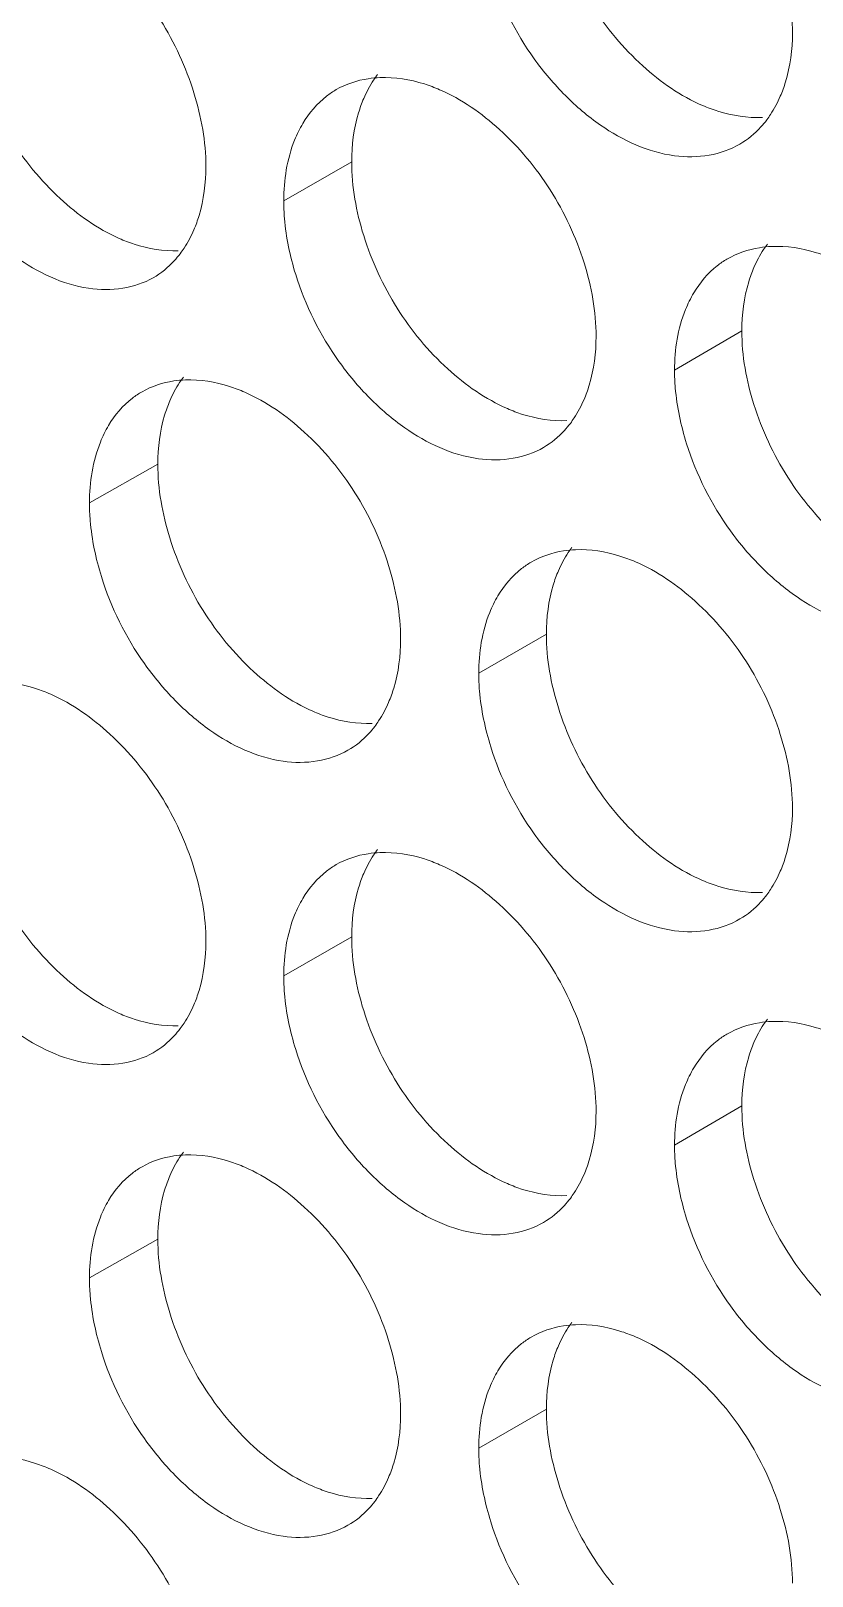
# Model space of a CAD drawing. Header units: millimetres. Extents: x 1177 to 4147, y 93 to 2194.
# Drawn here: x 2607.15 to 2615.09, y 869.58 to 885.28 of the extents above; entities that cross this region are included whole.
import ezdxf

# ---------------------------------------------------------------- set-up
doc = ezdxf.new("R2010")
doc.units = ezdxf.units.MM
doc.header["$LTSCALE"] = 0.1
doc.layers.get('0').update_dxf_attribs({"lineweight": 13})
doc.layers.add('标注', color=251, linetype='Continuous', lineweight=9)

# ---------------------------------------------------------------- blocks, each defined once
blk = doc.blocks.new('02')
at = {"layer": '标注'}
for p, q in [((4498.293, 854.052), (4497.306, 853.487)), ((4503.958, 851.597), (4502.981, 851.028)), ((4495.478, 849.664), (4494.485, 849.101)), ((4495.478, 849.664), (4494.485, 849.101)), ((4501.12, 847.196), (4500.138, 846.629)), ((4501.12, 847.196), (4500.138, 846.629)), ((4498.293, 842.802), (4497.306, 842.237)), ((4503.958, 840.347), (4502.981, 839.778)), ((4495.478, 838.414), (4494.485, 837.851)), ((4501.12, 835.946), (4500.138, 835.379))]:
    blk.add_line(p, q, dxfattribs=at)
for points, knots in [([(4504.693, 855.921), (4504.693, 856.282), (4504.554, 857.032), (4504.069, 858.067), (4503.343, 858.933), (4502.731, 859.359), (4502.412, 859.496)], [0, 0, 0, 0, 0.244084, 0.506123, 0.764903, 1, 1, 1, 1]), ([(4501.12, 858.446), (4501.12, 858.085), (4501.257, 857.335), (4501.739, 856.299), (4502.46, 855.432), (4503.071, 855.006), (4503.389, 854.869)], [0, 0, 0, 0, 0.244389, 0.506579, 0.765197, 1, 1, 1, 1]), ([(4496.176, 853.982), (4496.176, 854.343), (4496.039, 855.093), (4495.56, 856.131), (4494.844, 857.002), (4494.239, 857.433), (4493.923, 857.573)], [0, 0, 0, 0, 0.244599, 0.507118, 0.765827, 1, 1, 1, 1]), ([(4500.313, 856.81), (4500.453, 856.361), (4500.774, 855.717), (4501.376, 855.008), (4502.016, 854.46), (4502.755, 854.117), (4503.479, 854.119), (4503.795, 854.23), (4503.931, 854.31)], [0, 0, 0, 0, 0.287059, 0.429226, 0.56464, 0.800871, 0.903676, 1, 1, 1, 1]), ([(4492.675, 856.532), (4492.675, 856.171), (4492.811, 855.421), (4493.285, 854.382), (4493.997, 853.51), (4494.601, 853.078), (4494.917, 852.939)], [0, 0, 0, 0, 0.244904, 0.507573, 0.76612, 1, 1, 1, 1]), ([(4504.517, 855.003), (4504.546, 855.07), (4504.653, 855.365), (4504.693, 855.682), (4504.693, 855.921)], [0, 0, 0, 0, 0.235457, 1, 1, 1, 1]), ([(4498.667, 855.317), (4498.647, 855.291), (4498.57, 855.182), (4498.507, 855.063), (4498.468, 854.97)], [0, 0, 0, 0, 0.243602, 1, 1, 1, 1]), ([(4499.57, 855.098), (4499.498, 855.13), (4499.221, 855.235), (4498.921, 855.283), (4498.704, 855.274)], [0, 0, 0, 0, 0.266742, 1, 1, 1, 1]), ([(4498.069, 855.099), (4498.02, 855.071), (4497.827, 854.942), (4497.673, 854.759), (4497.584, 854.609)], [0, 0, 0, 0, 0.244683, 1, 1, 1, 1]), ([(4498.704, 855.274), (4498.647, 855.272), (4498.427, 855.252), (4498.211, 855.181), (4498.069, 855.099)], [0, 0, 0, 0, 0.258662, 1, 1, 1, 1]), ([(4501.842, 851.518), (4501.842, 851.879), (4501.704, 852.629), (4501.221, 853.665), (4500.499, 854.532), (4499.889, 854.96), (4499.57, 855.098)], [0, 0, 0, 0, 0.244255, 0.506454, 0.76521, 1, 1, 1, 1]), ([(4491.85, 854.902), (4491.988, 854.454), (4492.302, 853.811), (4492.894, 853.099), (4493.522, 852.547), (4494.247, 852.196), (4494.963, 852.187), (4495.276, 852.292), (4495.411, 852.369)], [0, 0, 0, 0, 0.288311, 0.430859, 0.566442, 0.80225, 0.904434, 1, 1, 1, 1]), ([(4498.468, 854.97), (4498.439, 854.902), (4498.333, 854.607), (4498.293, 854.291), (4498.293, 854.052)], [0, 0, 0, 0, 0.235071, 1, 1, 1, 1]), ([(4503.389, 854.869), (4503.462, 854.837), (4503.74, 854.734), (4504.041, 854.686), (4504.258, 854.696)], [0, 0, 0, 0, 0.266325, 1, 1, 1, 1]), ([(4504.32, 854.661), (4504.339, 854.686), (4504.415, 854.794), (4504.477, 854.911), (4504.517, 855.003)], [0, 0, 0, 0, 0.243945, 1, 1, 1, 1]), ([(4497.584, 854.609), (4497.538, 854.532), (4497.367, 854.182), (4497.306, 853.785), (4497.306, 853.487)], [0, 0, 0, 0, 0.231548, 1, 1, 1, 1]), ([(4503.931, 854.31), (4504.044, 854.376), (4504.182, 854.489), (4504.293, 854.625), (4504.32, 854.661)], [0, 0, 0, 0, 0.744227, 1, 1, 1, 1]), ([(4496.002, 853.065), (4496.031, 853.132), (4496.137, 853.427), (4496.176, 853.743), (4496.176, 853.982)], [0, 0, 0, 0, 0.235011, 1, 1, 1, 1]), ([(4498.293, 854.052), (4498.293, 853.69), (4498.43, 852.941), (4498.909, 851.904), (4499.627, 851.035), (4500.236, 850.607), (4500.554, 850.469)], [0, 0, 0, 0, 0.24456, 0.50691, 0.765504, 1, 1, 1, 1]), ([(4497.306, 853.487), (4497.306, 853.401), (4497.322, 853.038), (4497.398, 852.68), (4497.48, 852.417)], [0, 0, 0, 0, 0.239048, 1, 1, 1, 1]), ([(4495.803, 852.718), (4495.823, 852.744), (4495.9, 852.853), (4495.962, 852.972), (4496.002, 853.065)], [0, 0, 0, 0, 0.243534, 1, 1, 1, 1]), ([(4494.917, 852.939), (4494.988, 852.907), (4495.262, 852.801), (4495.56, 852.752), (4495.775, 852.76)], [0, 0, 0, 0, 0.266833, 1, 1, 1, 1]), ([(4504.391, 852.822), (4504.332, 852.82), (4504.107, 852.798), (4503.886, 852.723), (4503.742, 852.639)], [0, 0, 0, 0, 0.258706, 1, 1, 1, 1]), ([(4504.329, 852.858), (4504.31, 852.832), (4504.235, 852.725), (4504.173, 852.608), (4504.134, 852.516)], [0, 0, 0, 0, 0.243924, 1, 1, 1, 1]), ([(4505.264, 852.65), (4505.191, 852.681), (4504.912, 852.785), (4504.609, 852.832), (4504.391, 852.822)], [0, 0, 0, 0, 0.266406, 1, 1, 1, 1]), ([(4495.411, 852.369), (4495.525, 852.433), (4495.664, 852.547), (4495.776, 852.683), (4495.803, 852.718)], [0, 0, 0, 0, 0.743822, 1, 1, 1, 1]), ([(4503.742, 852.639), (4503.693, 852.61), (4503.502, 852.481), (4503.349, 852.298), (4503.26, 852.148)], [0, 0, 0, 0, 0.244922, 1, 1, 1, 1]), ([(4497.48, 852.417), (4497.62, 851.968), (4497.939, 851.325), (4498.537, 850.615), (4499.173, 850.066), (4499.907, 849.72), (4500.629, 849.719), (4500.944, 849.827), (4501.08, 849.906)], [0, 0, 0, 0, 0.287474, 0.429768, 0.565237, 0.801327, 0.903927, 1, 1, 1, 1]), ([(4504.134, 852.516), (4504.105, 852.449), (4503.998, 852.154), (4503.958, 851.837), (4503.958, 851.597)], [0, 0, 0, 0, 0.235368, 1, 1, 1, 1]), ([(4503.26, 852.148), (4503.214, 852.071), (4503.043, 851.722), (4502.981, 851.326), (4502.981, 851.028)], [0, 0, 0, 0, 0.232026, 1, 1, 1, 1]), ([(4501.667, 850.6), (4501.696, 850.668), (4501.802, 850.962), (4501.842, 851.279), (4501.842, 851.518)], [0, 0, 0, 0, 0.235309, 1, 1, 1, 1]), ([(4503.958, 851.597), (4503.958, 851.236), (4504.096, 850.487), (4504.579, 849.452), (4505.304, 848.586), (4505.917, 848.161), (4506.237, 848.025)], [0, 0, 0, 0, 0.244219, 0.506251, 0.764892, 1, 1, 1, 1]), ([(4502.981, 851.028), (4502.981, 850.942), (4502.998, 850.58), (4503.074, 850.222), (4503.157, 849.959)], [0, 0, 0, 0, 0.239121, 1, 1, 1, 1]), ([(4495.878, 850.886), (4495.821, 850.883), (4495.604, 850.864), (4495.39, 850.794), (4495.25, 850.714)], [0, 0, 0, 0, 0.258641, 1, 1, 1, 1]), ([(4495.878, 850.886), (4495.821, 850.883), (4495.604, 850.864), (4495.39, 850.794), (4495.25, 850.714)], [0, 0, 0, 0, 0.258641, 1, 1, 1, 1]), ([(4495.849, 850.927), (4495.83, 850.901), (4495.753, 850.792), (4495.691, 850.674), (4495.652, 850.581)], [0, 0, 0, 0, 0.243518, 1, 1, 1, 1]), ([(4495.849, 850.927), (4495.83, 850.901), (4495.753, 850.792), (4495.691, 850.674), (4495.652, 850.581)], [0, 0, 0, 0, 0.243518, 1, 1, 1, 1]), ([(4496.741, 850.707), (4496.668, 850.739), (4496.393, 850.844), (4496.094, 850.894), (4495.878, 850.886)], [0, 0, 0, 0, 0.266913, 1, 1, 1, 1]), ([(4496.741, 850.707), (4496.668, 850.739), (4496.393, 850.844), (4496.094, 850.894), (4495.878, 850.886)], [0, 0, 0, 0, 0.266913, 1, 1, 1, 1]), ([(4495.25, 850.714), (4495.201, 850.686), (4495.007, 850.558), (4494.853, 850.375), (4494.763, 850.224)], [0, 0, 0, 0, 0.24456, 1, 1, 1, 1]), ([(4495.25, 850.714), (4495.201, 850.686), (4495.007, 850.558), (4494.853, 850.375), (4494.763, 850.224)], [0, 0, 0, 0, 0.24456, 1, 1, 1, 1]), ([(4495.652, 850.581), (4495.623, 850.514), (4495.517, 850.219), (4495.478, 849.903), (4495.478, 849.664)], [0, 0, 0, 0, 0.234922, 1, 1, 1, 1]), ([(4495.652, 850.581), (4495.623, 850.514), (4495.517, 850.219), (4495.478, 849.903), (4495.478, 849.664)], [0, 0, 0, 0, 0.234922, 1, 1, 1, 1]), ([(4499.003, 847.122), (4499.003, 847.483), (4498.866, 848.233), (4498.385, 849.27), (4497.666, 850.139), (4497.058, 850.568), (4496.741, 850.707)], [0, 0, 0, 0, 0.244427, 0.506785, 0.765518, 1, 1, 1, 1]), ([(4499.003, 847.122), (4499.003, 847.483), (4498.866, 848.233), (4498.385, 849.27), (4497.666, 850.139), (4497.058, 850.568), (4496.741, 850.707)], [0, 0, 0, 0, 0.244427, 0.506785, 0.765518, 1, 1, 1, 1]), ([(4501.468, 850.255), (4501.488, 850.281), (4501.564, 850.389), (4501.627, 850.508), (4501.667, 850.6)], [0, 0, 0, 0, 0.243785, 1, 1, 1, 1]), ([(4500.554, 850.469), (4500.626, 850.437), (4500.902, 850.333), (4501.202, 850.285), (4501.419, 850.294)], [0, 0, 0, 0, 0.266492, 1, 1, 1, 1]), ([(4494.763, 850.224), (4494.717, 850.147), (4494.547, 849.797), (4494.485, 849.4), (4494.485, 849.101)], [0, 0, 0, 0, 0.231308, 1, 1, 1, 1]), ([(4494.763, 850.224), (4494.717, 850.147), (4494.547, 849.797), (4494.485, 849.4), (4494.485, 849.101)], [0, 0, 0, 0, 0.231308, 1, 1, 1, 1]), ([(4501.08, 849.906), (4501.192, 849.971), (4501.33, 850.084), (4501.441, 850.219), (4501.468, 850.255)], [0, 0, 0, 0, 0.744134, 1, 1, 1, 1]), ([(4503.157, 849.959), (4503.298, 849.51), (4503.621, 848.865), (4504.227, 848.158), (4504.871, 847.611), (4505.614, 847.271), (4506.341, 847.277), (4506.658, 847.39), (4506.795, 847.47)], [0, 0, 0, 0, 0.286646, 0.428688, 0.564047, 0.800418, 0.903427, 1, 1, 1, 1]), ([(4495.478, 849.664), (4495.478, 849.302), (4495.615, 848.552), (4496.091, 847.515), (4496.806, 846.644), (4497.412, 846.214), (4497.729, 846.075)], [0, 0, 0, 0, 0.244732, 0.507241, 0.765812, 1, 1, 1, 1]), ([(4495.478, 849.664), (4495.478, 849.302), (4495.615, 848.552), (4496.091, 847.515), (4496.806, 846.644), (4497.412, 846.214), (4497.729, 846.075)], [0, 0, 0, 0, 0.244732, 0.507241, 0.765812, 1, 1, 1, 1]), ([(4494.485, 849.101), (4494.485, 849.015), (4494.502, 848.653), (4494.577, 848.294), (4494.659, 848.031)], [0, 0, 0, 0, 0.239012, 1, 1, 1, 1]), ([(4494.485, 849.101), (4494.485, 849.015), (4494.502, 848.653), (4494.577, 848.294), (4494.659, 848.031)], [0, 0, 0, 0, 0.239012, 1, 1, 1, 1]), ([(4501.541, 848.42), (4501.484, 848.418), (4501.261, 848.397), (4501.043, 848.324), (4500.9, 848.241)], [0, 0, 0, 0, 0.258684, 1, 1, 1, 1]), ([(4501.541, 848.42), (4501.484, 848.418), (4501.261, 848.397), (4501.043, 848.324), (4500.9, 848.241)], [0, 0, 0, 0, 0.258684, 1, 1, 1, 1]), ([(4501.492, 848.459), (4501.473, 848.433), (4501.397, 848.325), (4501.334, 848.207), (4501.295, 848.115)], [0, 0, 0, 0, 0.243764, 1, 1, 1, 1]), ([(4501.492, 848.459), (4501.473, 848.433), (4501.397, 848.325), (4501.334, 848.207), (4501.295, 848.115)], [0, 0, 0, 0, 0.243764, 1, 1, 1, 1]), ([(4502.412, 848.246), (4502.339, 848.277), (4502.061, 848.381), (4501.759, 848.429), (4501.541, 848.42)], [0, 0, 0, 0, 0.266573, 1, 1, 1, 1]), ([(4502.412, 848.246), (4502.339, 848.277), (4502.061, 848.381), (4501.759, 848.429), (4501.541, 848.42)], [0, 0, 0, 0, 0.266573, 1, 1, 1, 1]), ([(4500.9, 848.241), (4500.851, 848.212), (4500.659, 848.083), (4500.505, 847.9), (4500.416, 847.75)], [0, 0, 0, 0, 0.244804, 1, 1, 1, 1]), ([(4500.9, 848.241), (4500.851, 848.212), (4500.659, 848.083), (4500.505, 847.9), (4500.416, 847.75)], [0, 0, 0, 0, 0.244804, 1, 1, 1, 1]), ([(4501.295, 848.115), (4501.266, 848.047), (4501.16, 847.752), (4501.12, 847.436), (4501.12, 847.196)], [0, 0, 0, 0, 0.235219, 1, 1, 1, 1]), ([(4501.295, 848.115), (4501.266, 848.047), (4501.16, 847.752), (4501.12, 847.436), (4501.12, 847.196)], [0, 0, 0, 0, 0.235219, 1, 1, 1, 1]), ([(4504.693, 844.671), (4504.693, 845.032), (4504.554, 845.782), (4504.069, 846.817), (4503.343, 847.683), (4502.731, 848.109), (4502.412, 848.246)], [0, 0, 0, 0, 0.244084, 0.506123, 0.764903, 1, 1, 1, 1]), ([(4504.693, 844.671), (4504.693, 845.032), (4504.554, 845.782), (4504.069, 846.817), (4503.343, 847.683), (4502.731, 848.109), (4502.412, 848.246)], [0, 0, 0, 0, 0.244084, 0.506123, 0.764903, 1, 1, 1, 1]), ([(4494.659, 848.031), (4494.798, 847.583), (4495.115, 846.939), (4495.709, 846.229), (4496.342, 845.678), (4497.071, 845.329), (4497.79, 845.325), (4498.104, 845.431), (4498.239, 845.509)], [0, 0, 0, 0, 0.287891, 0.430312, 0.565838, 0.801787, 0.904179, 1, 1, 1, 1]), ([(4494.659, 848.031), (4494.798, 847.583), (4495.115, 846.939), (4495.709, 846.229), (4496.342, 845.678), (4497.071, 845.329), (4497.79, 845.325), (4498.104, 845.431), (4498.239, 845.509)], [0, 0, 0, 0, 0.287891, 0.430312, 0.565838, 0.801787, 0.904179, 1, 1, 1, 1]), ([(4500.416, 847.75), (4500.37, 847.673), (4500.199, 847.324), (4500.138, 846.927), (4500.138, 846.629)], [0, 0, 0, 0, 0.231788, 1, 1, 1, 1]), ([(4500.416, 847.75), (4500.37, 847.673), (4500.199, 847.324), (4500.138, 846.927), (4500.138, 846.629)], [0, 0, 0, 0, 0.231788, 1, 1, 1, 1]), ([(4498.829, 846.204), (4498.858, 846.272), (4498.964, 846.566), (4499.003, 846.883), (4499.003, 847.122)], [0, 0, 0, 0, 0.23516, 1, 1, 1, 1]), ([(4498.829, 846.204), (4498.858, 846.272), (4498.964, 846.566), (4499.003, 846.883), (4499.003, 847.122)], [0, 0, 0, 0, 0.23516, 1, 1, 1, 1]), ([(4501.12, 847.196), (4501.12, 846.835), (4501.257, 846.085), (4501.739, 845.049), (4502.46, 844.182), (4503.071, 843.756), (4503.389, 843.619)], [0, 0, 0, 0, 0.244389, 0.506579, 0.765197, 1, 1, 1, 1]), ([(4501.12, 847.196), (4501.12, 846.835), (4501.257, 846.085), (4501.739, 845.049), (4502.46, 844.182), (4503.071, 843.756), (4503.389, 843.619)], [0, 0, 0, 0, 0.244389, 0.506579, 0.765197, 1, 1, 1, 1]), ([(4500.138, 846.629), (4500.138, 846.543), (4500.154, 846.181), (4500.23, 845.823), (4500.313, 845.56)], [0, 0, 0, 0, 0.239084, 1, 1, 1, 1]), ([(4500.138, 846.629), (4500.138, 846.543), (4500.154, 846.181), (4500.23, 845.823), (4500.313, 845.56)], [0, 0, 0, 0, 0.239084, 1, 1, 1, 1]), ([(4493.923, 846.323), (4493.851, 846.355), (4493.577, 846.461), (4493.279, 846.511), (4493.063, 846.503)], [0, 0, 0, 0, 0.267086, 1, 1, 1, 1]), ([(4496.176, 842.732), (4496.176, 843.093), (4496.039, 843.843), (4495.56, 844.881), (4494.844, 845.752), (4494.239, 846.183), (4493.923, 846.323)], [0, 0, 0, 0, 0.244599, 0.507118, 0.765827, 1, 1, 1, 1]), ([(4498.628, 845.856), (4498.648, 845.882), (4498.725, 845.992), (4498.789, 846.111), (4498.829, 846.204)], [0, 0, 0, 0, 0.243623, 1, 1, 1, 1]), ([(4498.628, 845.856), (4498.648, 845.882), (4498.725, 845.992), (4498.789, 846.111), (4498.829, 846.204)], [0, 0, 0, 0, 0.243623, 1, 1, 1, 1]), ([(4497.729, 846.075), (4497.801, 846.044), (4498.076, 845.939), (4498.375, 845.89), (4498.591, 845.899)], [0, 0, 0, 0, 0.266662, 1, 1, 1, 1]), ([(4497.729, 846.075), (4497.801, 846.044), (4498.076, 845.939), (4498.375, 845.89), (4498.591, 845.899)], [0, 0, 0, 0, 0.266662, 1, 1, 1, 1]), ([(4498.239, 845.509), (4498.352, 845.574), (4498.49, 845.686), (4498.601, 845.82), (4498.628, 845.856)], [0, 0, 0, 0, 0.744037, 1, 1, 1, 1]), ([(4498.239, 845.509), (4498.352, 845.574), (4498.49, 845.686), (4498.601, 845.82), (4498.628, 845.856)], [0, 0, 0, 0, 0.744037, 1, 1, 1, 1]), ([(4500.313, 845.56), (4500.453, 845.111), (4500.774, 844.467), (4501.376, 843.758), (4502.016, 843.21), (4502.755, 842.867), (4503.479, 842.869), (4503.795, 842.98), (4503.931, 843.06)], [0, 0, 0, 0, 0.287059, 0.429226, 0.56464, 0.800871, 0.903676, 1, 1, 1, 1]), ([(4500.313, 845.56), (4500.453, 845.111), (4500.774, 844.467), (4501.376, 843.758), (4502.016, 843.21), (4502.755, 842.867), (4503.479, 842.869), (4503.795, 842.98), (4503.931, 843.06)], [0, 0, 0, 0, 0.287059, 0.429226, 0.56464, 0.800871, 0.903676, 1, 1, 1, 1]), ([(4492.675, 845.282), (4492.675, 844.921), (4492.811, 844.171), (4493.285, 843.132), (4493.997, 842.26), (4494.601, 841.828), (4494.917, 841.689)], [0, 0, 0, 0, 0.244904, 0.507573, 0.76612, 1, 1, 1, 1]), ([(4504.517, 843.753), (4504.546, 843.82), (4504.653, 844.115), (4504.693, 844.432), (4504.693, 844.671)], [0, 0, 0, 0, 0.235457, 1, 1, 1, 1]), ([(4504.517, 843.753), (4504.546, 843.82), (4504.653, 844.115), (4504.693, 844.432), (4504.693, 844.671)], [0, 0, 0, 0, 0.235457, 1, 1, 1, 1]), ([(4498.667, 844.067), (4498.647, 844.041), (4498.57, 843.932), (4498.507, 843.813), (4498.468, 843.72)], [0, 0, 0, 0, 0.243602, 1, 1, 1, 1]), ([(4498.069, 843.849), (4498.02, 843.821), (4497.827, 843.692), (4497.673, 843.509), (4497.584, 843.359)], [0, 0, 0, 0, 0.244683, 1, 1, 1, 1]), ([(4498.704, 844.024), (4498.647, 844.022), (4498.427, 844.002), (4498.211, 843.931), (4498.069, 843.849)], [0, 0, 0, 0, 0.258662, 1, 1, 1, 1]), ([(4499.57, 843.848), (4499.498, 843.88), (4499.221, 843.985), (4498.921, 844.033), (4498.704, 844.024)], [0, 0, 0, 0, 0.266742, 1, 1, 1, 1]), ([(4501.842, 840.268), (4501.842, 840.629), (4501.704, 841.379), (4501.221, 842.415), (4500.499, 843.282), (4499.889, 843.71), (4499.57, 843.848)], [0, 0, 0, 0, 0.244255, 0.506454, 0.76521, 1, 1, 1, 1]), ([(4491.85, 843.652), (4491.988, 843.204), (4492.302, 842.561), (4492.894, 841.849), (4493.522, 841.297), (4494.247, 840.946), (4494.963, 840.937), (4495.276, 841.042), (4495.411, 841.119)], [0, 0, 0, 0, 0.288311, 0.430859, 0.566442, 0.80225, 0.904434, 1, 1, 1, 1]), ([(4498.468, 843.72), (4498.439, 843.652), (4498.333, 843.357), (4498.293, 843.041), (4498.293, 842.802)], [0, 0, 0, 0, 0.235071, 1, 1, 1, 1]), ([(4503.389, 843.619), (4503.462, 843.587), (4503.74, 843.484), (4504.041, 843.436), (4504.258, 843.446)], [0, 0, 0, 0, 0.266325, 1, 1, 1, 1]), ([(4503.389, 843.619), (4503.462, 843.587), (4503.74, 843.484), (4504.041, 843.436), (4504.258, 843.446)], [0, 0, 0, 0, 0.266325, 1, 1, 1, 1]), ([(4504.32, 843.411), (4504.339, 843.436), (4504.415, 843.544), (4504.477, 843.661), (4504.517, 843.753)], [0, 0, 0, 0, 0.243945, 1, 1, 1, 1]), ([(4504.32, 843.411), (4504.339, 843.436), (4504.415, 843.544), (4504.477, 843.661), (4504.517, 843.753)], [0, 0, 0, 0, 0.243945, 1, 1, 1, 1]), ([(4503.931, 843.06), (4504.044, 843.126), (4504.182, 843.239), (4504.293, 843.375), (4504.32, 843.411)], [0, 0, 0, 0, 0.744227, 1, 1, 1, 1]), ([(4503.931, 843.06), (4504.044, 843.126), (4504.182, 843.239), (4504.293, 843.375), (4504.32, 843.411)], [0, 0, 0, 0, 0.744227, 1, 1, 1, 1]), ([(4497.584, 843.359), (4497.538, 843.282), (4497.367, 842.932), (4497.306, 842.535), (4497.306, 842.237)], [0, 0, 0, 0, 0.231548, 1, 1, 1, 1]), ([(4496.002, 841.815), (4496.031, 841.882), (4496.137, 842.177), (4496.176, 842.493), (4496.176, 842.732)], [0, 0, 0, 0, 0.235011, 1, 1, 1, 1]), ([(4498.293, 842.802), (4498.293, 842.44), (4498.43, 841.691), (4498.909, 840.654), (4499.627, 839.785), (4500.236, 839.357), (4500.554, 839.219)], [0, 0, 0, 0, 0.24456, 0.50691, 0.765504, 1, 1, 1, 1]), ([(4497.306, 842.237), (4497.306, 842.151), (4497.322, 841.788), (4497.398, 841.43), (4497.48, 841.167)], [0, 0, 0, 0, 0.239048, 1, 1, 1, 1]), ([(4494.917, 841.689), (4494.988, 841.657), (4495.262, 841.551), (4495.56, 841.502), (4495.775, 841.51)], [0, 0, 0, 0, 0.266833, 1, 1, 1, 1]), ([(4495.803, 841.468), (4495.823, 841.494), (4495.9, 841.603), (4495.962, 841.722), (4496.002, 841.815)], [0, 0, 0, 0, 0.243534, 1, 1, 1, 1]), ([(4504.329, 841.608), (4504.31, 841.582), (4504.235, 841.475), (4504.173, 841.358), (4504.134, 841.266)], [0, 0, 0, 0, 0.243924, 1, 1, 1, 1]), ([(4495.411, 841.119), (4495.525, 841.183), (4495.664, 841.297), (4495.776, 841.433), (4495.803, 841.468)], [0, 0, 0, 0, 0.743822, 1, 1, 1, 1]), ([(4503.742, 841.389), (4503.693, 841.36), (4503.502, 841.231), (4503.349, 841.048), (4503.26, 840.898)], [0, 0, 0, 0, 0.244922, 1, 1, 1, 1]), ([(4504.391, 841.572), (4504.332, 841.57), (4504.107, 841.548), (4503.886, 841.473), (4503.742, 841.389)], [0, 0, 0, 0, 0.258706, 1, 1, 1, 1]), ([(4505.264, 841.4), (4505.191, 841.431), (4504.912, 841.535), (4504.609, 841.582), (4504.391, 841.572)], [0, 0, 0, 0, 0.266406, 1, 1, 1, 1]), ([(4497.48, 841.167), (4497.62, 840.718), (4497.939, 840.075), (4498.537, 839.365), (4499.173, 838.816), (4499.907, 838.47), (4500.629, 838.469), (4500.944, 838.577), (4501.08, 838.656)], [0, 0, 0, 0, 0.287474, 0.429768, 0.565237, 0.801327, 0.903927, 1, 1, 1, 1]), ([(4504.134, 841.266), (4504.105, 841.199), (4503.998, 840.904), (4503.958, 840.587), (4503.958, 840.347)], [0, 0, 0, 0, 0.235368, 1, 1, 1, 1]), ([(4503.26, 840.898), (4503.214, 840.821), (4503.043, 840.472), (4502.981, 840.076), (4502.981, 839.778)], [0, 0, 0, 0, 0.232026, 1, 1, 1, 1]), ([(4501.667, 839.35), (4501.696, 839.418), (4501.802, 839.712), (4501.842, 840.029), (4501.842, 840.268)], [0, 0, 0, 0, 0.235309, 1, 1, 1, 1]), ([(4503.958, 840.347), (4503.958, 839.986), (4504.096, 839.237), (4504.579, 838.202), (4505.304, 837.336), (4505.917, 836.911), (4506.237, 836.775)], [0, 0, 0, 0, 0.244219, 0.506251, 0.764892, 1, 1, 1, 1]), ([(4495.878, 839.636), (4495.821, 839.633), (4495.604, 839.614), (4495.39, 839.544), (4495.25, 839.464)], [0, 0, 0, 0, 0.258641, 1, 1, 1, 1]), ([(4495.849, 839.677), (4495.83, 839.651), (4495.753, 839.542), (4495.691, 839.424), (4495.652, 839.331)], [0, 0, 0, 0, 0.243518, 1, 1, 1, 1]), ([(4496.741, 839.457), (4496.668, 839.489), (4496.393, 839.594), (4496.094, 839.644), (4495.878, 839.636)], [0, 0, 0, 0, 0.266913, 1, 1, 1, 1]), ([(4502.981, 839.778), (4502.981, 839.692), (4502.998, 839.33), (4503.074, 838.972), (4503.157, 838.709)], [0, 0, 0, 0, 0.239121, 1, 1, 1, 1]), ([(4495.25, 839.464), (4495.201, 839.436), (4495.007, 839.308), (4494.853, 839.125), (4494.763, 838.974)], [0, 0, 0, 0, 0.24456, 1, 1, 1, 1]), ([(4499.003, 835.872), (4499.003, 836.233), (4498.866, 836.983), (4498.385, 838.02), (4497.666, 838.889), (4497.058, 839.318), (4496.741, 839.457)], [0, 0, 0, 0, 0.244427, 0.506785, 0.765518, 1, 1, 1, 1]), ([(4495.652, 839.331), (4495.623, 839.264), (4495.517, 838.969), (4495.478, 838.653), (4495.478, 838.414)], [0, 0, 0, 0, 0.234922, 1, 1, 1, 1]), ([(4500.554, 839.219), (4500.626, 839.187), (4500.902, 839.083), (4501.202, 839.035), (4501.419, 839.044)], [0, 0, 0, 0, 0.266492, 1, 1, 1, 1]), ([(4501.468, 839.005), (4501.488, 839.031), (4501.564, 839.139), (4501.627, 839.258), (4501.667, 839.35)], [0, 0, 0, 0, 0.243785, 1, 1, 1, 1]), ([(4494.763, 838.974), (4494.717, 838.897), (4494.547, 838.547), (4494.485, 838.15), (4494.485, 837.851)], [0, 0, 0, 0, 0.231308, 1, 1, 1, 1]), ([(4501.08, 838.656), (4501.192, 838.721), (4501.33, 838.834), (4501.441, 838.969), (4501.468, 839.005)], [0, 0, 0, 0, 0.744134, 1, 1, 1, 1]), ([(4503.157, 838.709), (4503.298, 838.26), (4503.621, 837.615), (4504.227, 836.908), (4504.871, 836.361), (4505.614, 836.021), (4506.341, 836.027), (4506.658, 836.14), (4506.795, 836.22)], [0, 0, 0, 0, 0.286646, 0.428688, 0.564047, 0.800418, 0.903427, 1, 1, 1, 1]), ([(4495.478, 838.414), (4495.478, 838.052), (4495.615, 837.302), (4496.091, 836.265), (4496.806, 835.394), (4497.412, 834.964), (4497.729, 834.825)], [0, 0, 0, 0, 0.244732, 0.507241, 0.765812, 1, 1, 1, 1]), ([(4494.485, 837.851), (4494.485, 837.765), (4494.502, 837.403), (4494.577, 837.044), (4494.659, 836.781)], [0, 0, 0, 0, 0.239012, 1, 1, 1, 1]), ([(4501.541, 837.17), (4501.484, 837.168), (4501.261, 837.147), (4501.043, 837.074), (4500.9, 836.991)], [0, 0, 0, 0, 0.258684, 1, 1, 1, 1]), ([(4501.492, 837.209), (4501.473, 837.183), (4501.397, 837.075), (4501.334, 836.957), (4501.295, 836.865)], [0, 0, 0, 0, 0.243764, 1, 1, 1, 1]), ([(4502.412, 836.996), (4502.339, 837.027), (4502.061, 837.131), (4501.759, 837.179), (4501.541, 837.17)], [0, 0, 0, 0, 0.266573, 1, 1, 1, 1]), ([(4500.9, 836.991), (4500.851, 836.962), (4500.659, 836.833), (4500.505, 836.65), (4500.416, 836.5)], [0, 0, 0, 0, 0.244804, 1, 1, 1, 1]), ([(4504.693, 833.421), (4504.693, 833.782), (4504.554, 834.532), (4504.069, 835.567), (4503.343, 836.433), (4502.731, 836.859), (4502.412, 836.996)], [0, 0, 0, 0, 0.244084, 0.506123, 0.764903, 1, 1, 1, 1]), ([(4494.659, 836.781), (4494.798, 836.333), (4495.115, 835.689), (4495.709, 834.979), (4496.342, 834.428), (4497.071, 834.079), (4497.79, 834.075), (4498.104, 834.181), (4498.239, 834.259)], [0, 0, 0, 0, 0.287891, 0.430312, 0.565838, 0.801787, 0.904179, 1, 1, 1, 1]), ([(4501.295, 836.865), (4501.266, 836.797), (4501.16, 836.502), (4501.12, 836.186), (4501.12, 835.946)], [0, 0, 0, 0, 0.235219, 1, 1, 1, 1]), ([(4500.416, 836.5), (4500.37, 836.423), (4500.199, 836.074), (4500.138, 835.677), (4500.138, 835.379)], [0, 0, 0, 0, 0.231788, 1, 1, 1, 1]), ([(4498.829, 834.954), (4498.858, 835.022), (4498.964, 835.316), (4499.003, 835.633), (4499.003, 835.872)], [0, 0, 0, 0, 0.23516, 1, 1, 1, 1]), ([(4501.12, 835.946), (4501.12, 835.585), (4501.257, 834.835), (4501.739, 833.799), (4502.46, 832.932), (4503.071, 832.506), (4503.389, 832.369)], [0, 0, 0, 0, 0.244389, 0.506579, 0.765197, 1, 1, 1, 1]), ([(4500.138, 835.379), (4500.138, 835.293), (4500.154, 834.931), (4500.23, 834.573), (4500.313, 834.31)], [0, 0, 0, 0, 0.239084, 1, 1, 1, 1]), ([(4493.923, 835.073), (4493.851, 835.105), (4493.577, 835.211), (4493.279, 835.261), (4493.063, 835.253)], [0, 0, 0, 0, 0.267086, 1, 1, 1, 1]), ([(4496.176, 831.482), (4496.176, 831.843), (4496.039, 832.593), (4495.56, 833.631), (4494.844, 834.502), (4494.239, 834.933), (4493.923, 835.073)], [0, 0, 0, 0, 0.244599, 0.507118, 0.765827, 1, 1, 1, 1]), ([(4498.628, 834.606), (4498.648, 834.632), (4498.725, 834.742), (4498.789, 834.861), (4498.829, 834.954)], [0, 0, 0, 0, 0.243623, 1, 1, 1, 1]), ([(4497.729, 834.825), (4497.801, 834.794), (4498.076, 834.689), (4498.375, 834.64), (4498.591, 834.649)], [0, 0, 0, 0, 0.266662, 1, 1, 1, 1]), ([(4498.239, 834.259), (4498.352, 834.324), (4498.49, 834.436), (4498.601, 834.57), (4498.628, 834.606)], [0, 0, 0, 0, 0.744037, 1, 1, 1, 1]), ([(4500.313, 834.31), (4500.453, 833.861), (4500.774, 833.217), (4501.376, 832.508), (4502.016, 831.96), (4502.755, 831.617), (4503.479, 831.619), (4503.795, 831.73), (4503.931, 831.81)], [0, 0, 0, 0, 0.287059, 0.429226, 0.56464, 0.800871, 0.903676, 1, 1, 1, 1]), ([(4492.675, 834.032), (4492.675, 833.671), (4492.811, 832.921), (4493.285, 831.882), (4493.997, 831.01), (4494.601, 830.578), (4494.917, 830.439)], [0, 0, 0, 0, 0.244904, 0.507573, 0.76612, 1, 1, 1, 1])]:
    blk.add_open_spline(points, degree=3, knots=knots, dxfattribs=at)

msp = doc.modelspace()

# ---------------------------------------------------------------- block references
at = {"xscale": 0.7, "yscale": 0.7, "zscale": 0.7}
msp.add_blockref('02', (-538.391, 286.112), dxfattribs=at)

doc.saveas('drawing.dxf')
